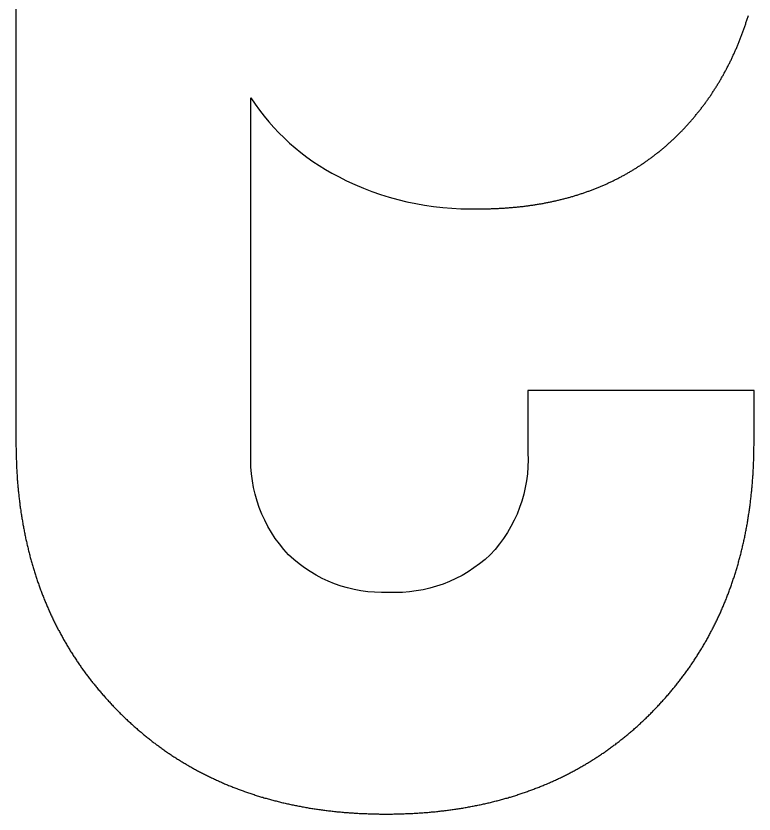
# Model space of a CAD drawing. Header units: millimetres. Extents: x -554 to 554, y -632 to 632.
# Drawn here: x -322.16 to -310.27, y -56.83 to -43.97 of the extents above; entities that cross this region are included whole.
import ezdxf

# ---------------------------------------------------------------- set-up
doc = ezdxf.new("R2010")
doc.units = ezdxf.units.MM
doc.layers.get('0').update_dxf_attribs({"lineweight": 25, "true_color": 0xffffff})

msp = doc.modelspace()

# ---------------------------------------------------------------- linework, layer by layer
at = {"color": 5, "true_color": 0x0000ff, "flags": 128}
msp.add_lwpolyline([(-322.161, -37.112), (-322.161, -50.826), (-322.161, -50.847), (-322.161, -50.868), (-322.161, -50.889), (-322.161, -50.91), (-322.16, -50.93), (-322.16, -50.951), (-322.16, -50.972), (-322.16, -50.993), (-322.159, -51.013), (-322.159, -51.034), (-322.158, -51.054), (-322.157, -51.075), (-322.157, -51.096), (-322.156, -51.116), (-322.155, -51.137), (-322.155, -51.157), (-322.154, -51.177), (-322.153, -51.198), (-322.152, -51.218), (-322.151, -51.238), (-322.15, -51.259), (-322.149, -51.279), (-322.148, -51.299), (-322.147, -51.319), (-322.145, -51.34), (-322.144, -51.36), (-322.143, -51.38), (-322.141, -51.4), (-322.14, -51.42), (-322.139, -51.44), (-322.137, -51.46), (-322.135, -51.48), (-322.134, -51.5), (-322.132, -51.52), (-322.13, -51.54), (-322.129, -51.559), (-322.127, -51.579), (-322.125, -51.599), (-322.123, -51.619), (-322.121, -51.638), (-322.119, -51.658), (-322.117, -51.678), (-322.115, -51.697), (-322.113, -51.717), (-322.11, -51.736), (-322.108, -51.756), (-322.106, -51.775), (-322.103, -51.795), (-322.101, -51.814), (-322.098, -51.834), (-322.096, -51.853), (-322.093, -51.872), (-322.091, -51.892), (-322.088, -51.911), (-322.085, -51.93), (-322.082, -51.949), (-322.08, -51.969), (-322.077, -51.988), (-322.074, -52.007), (-322.071, -52.026), (-322.068, -52.045), (-322.065, -52.064), (-322.062, -52.083), (-322.058, -52.102), (-322.055, -52.121), (-322.052, -52.14), (-322.049, -52.159), (-322.045, -52.177), (-322.042, -52.196), (-322.038, -52.215), (-322.035, -52.234), (-322.031, -52.252), (-322.028, -52.271), (-322.024, -52.29), (-322.02, -52.308), (-322.016, -52.327), (-322.012, -52.345), (-322.009, -52.364), (-322.005, -52.382), (-322.001, -52.401), (-321.997, -52.419), (-321.993, -52.438), (-321.988, -52.456), (-321.984, -52.474), (-321.98, -52.493), (-321.976, -52.511), (-321.971, -52.529), (-321.967, -52.547), (-321.963, -52.566), (-321.958, -52.584), (-321.954, -52.602), (-321.949, -52.62), (-321.944, -52.638), (-321.94, -52.656), (-321.935, -52.674), (-321.93, -52.692), (-321.925, -52.71), (-321.92, -52.728), (-321.915, -52.746), (-321.91, -52.764), (-321.905, -52.781), (-321.9, -52.799), (-321.895, -52.817), (-321.89, -52.835), (-321.885, -52.852), (-321.879, -52.87), (-321.874, -52.887), (-321.869, -52.905), (-321.863, -52.923), (-321.858, -52.94), (-321.852, -52.958), (-321.847, -52.975), (-321.841, -52.993), (-321.835, -53.01), (-321.83, -53.027), (-321.824, -53.045), (-321.818, -53.062), (-321.812, -53.079), (-321.806, -53.096), (-321.8, -53.114), (-321.794, -53.131), (-321.788, -53.148), (-321.782, -53.165), (-321.776, -53.182), (-321.769, -53.199), (-321.763, -53.216), (-321.757, -53.233), (-321.75, -53.25), (-321.744, -53.267), (-321.737, -53.284), (-321.731, -53.301), (-321.724, -53.318), (-321.718, -53.335), (-321.711, -53.351), (-321.704, -53.368), (-321.697, -53.385), (-321.691, -53.402), (-321.684, -53.418), (-321.677, -53.435), (-321.67, -53.451), (-321.663, -53.468), (-321.656, -53.485), (-321.648, -53.501), (-321.641, -53.518), (-321.634, -53.534), (-321.627, -53.55), (-321.619, -53.567), (-321.612, -53.583), (-321.605, -53.599), (-321.597, -53.616), (-321.59, -53.632), (-321.582, -53.648), (-321.574, -53.664), (-321.567, -53.68), (-321.559, -53.697), (-321.551, -53.713), (-321.543, -53.729), (-321.535, -53.745), (-321.527, -53.761), (-321.519, -53.777), (-321.511, -53.793), (-321.503, -53.809), (-321.495, -53.825), (-321.487, -53.84), (-321.479, -53.856), (-321.47, -53.872), (-321.462, -53.888), (-321.454, -53.903), (-321.445, -53.919), (-321.437, -53.935), (-321.428, -53.95), (-321.419, -53.966), (-321.411, -53.982), (-321.402, -53.997), (-321.393, -54.013), (-321.385, -54.028), (-321.376, -54.044), (-321.367, -54.059), (-321.358, -54.074), (-321.349, -54.09), (-321.34, -54.105), (-321.331, -54.12), (-321.322, -54.136), (-321.312, -54.151), (-321.303, -54.166), (-321.294, -54.181), (-321.285, -54.196), (-321.275, -54.211), (-321.266, -54.226), (-321.256, -54.242), (-321.247, -54.257), (-321.237, -54.271), (-321.227, -54.286), (-321.218, -54.301), (-321.208, -54.316), (-321.198, -54.331), (-321.188, -54.346), (-321.178, -54.361), (-321.168, -54.375), (-321.158, -54.39), (-321.148, -54.405), (-321.138, -54.42), (-321.128, -54.434), (-321.118, -54.449), (-321.108, -54.463), (-321.097, -54.478), (-321.087, -54.492), (-321.077, -54.507), (-321.066, -54.521), (-321.056, -54.536), (-321.045, -54.55), (-321.034, -54.565), (-321.024, -54.579), (-321.013, -54.593), (-321.002, -54.607), (-320.992, -54.622), (-320.981, -54.636), (-320.97, -54.65), (-320.959, -54.664), (-320.948, -54.678), (-320.937, -54.692), (-320.926, -54.706), (-320.915, -54.72), (-320.903, -54.734), (-320.892, -54.748), (-320.881, -54.762), (-320.869, -54.776), (-320.858, -54.79), (-320.847, -54.804), (-320.835, -54.818), (-320.823, -54.831), (-320.812, -54.845), (-320.8, -54.859), (-320.788, -54.873), (-320.777, -54.886), (-320.765, -54.9), (-320.753, -54.913), (-320.741, -54.927), (-320.729, -54.94), (-320.717, -54.954), (-320.705, -54.967), (-320.693, -54.981), (-320.681, -54.994), (-320.669, -55.008), (-320.656, -55.021), (-320.644, -55.034), (-320.632, -55.047), (-320.619, -55.061), (-320.607, -55.074), (-320.594, -55.087), (-320.582, -55.1), (-320.569, -55.113), (-320.557, -55.126), (-320.544, -55.139), (-320.531, -55.152), (-320.518, -55.165), (-320.505, -55.178), (-320.493, -55.191), (-320.48, -55.204), (-320.467, -55.217), (-320.454, -55.23), (-320.441, -55.242), (-320.428, -55.255), (-320.415, -55.268), (-320.401, -55.28), (-320.388, -55.293), (-320.375, -55.305), (-320.362, -55.318), (-320.349, -55.33), (-320.335, -55.342), (-320.322, -55.354), (-320.309, -55.367), (-320.295, -55.379), (-320.282, -55.391), (-320.269, -55.403), (-320.255, -55.415), (-320.242, -55.427), (-320.228, -55.439), (-320.215, -55.45), (-320.201, -55.462), (-320.188, -55.474), (-320.174, -55.486), (-320.16, -55.497), (-320.146, -55.509), (-320.133, -55.52), (-320.119, -55.532), (-320.105, -55.543), (-320.091, -55.555), (-320.077, -55.566), (-320.064, -55.577), (-320.05, -55.589), (-320.036, -55.6), (-320.022, -55.611), (-320.008, -55.622), (-319.994, -55.633), (-319.98, -55.644), (-319.965, -55.655), (-319.951, -55.666), (-319.937, -55.677), (-319.923, -55.687), (-319.909, -55.698), (-319.894, -55.709), (-319.88, -55.719), (-319.866, -55.73), (-319.851, -55.74), (-319.837, -55.751), (-319.823, -55.761), (-319.808, -55.772), (-319.794, -55.782), (-319.779, -55.792), (-319.765, -55.802), (-319.75, -55.813), (-319.735, -55.823), (-319.721, -55.833), (-319.706, -55.843), (-319.691, -55.853), (-319.677, -55.863), (-319.662, -55.872), (-319.647, -55.882), (-319.632, -55.892), (-319.617, -55.902), (-319.602, -55.911), (-319.587, -55.921), (-319.572, -55.931), (-319.557, -55.94), (-319.542, -55.95), (-319.527, -55.959), (-319.512, -55.968), (-319.497, -55.978), (-319.482, -55.987), (-319.467, -55.996), (-319.452, -56.005), (-319.436, -56.014), (-319.421, -56.023), (-319.406, -56.032), (-319.39, -56.041), (-319.375, -56.05), (-319.36, -56.059), (-319.344, -56.068), (-319.329, -56.077), (-319.313, -56.085), (-319.298, -56.094), (-319.282, -56.102), (-319.266, -56.111), (-319.251, -56.119), (-319.235, -56.128), (-319.219, -56.136), (-319.204, -56.145), (-319.188, -56.153), (-319.172, -56.161), (-319.156, -56.169), (-319.14, -56.177), (-319.125, -56.186), (-319.109, -56.194), (-319.093, -56.202), (-319.077, -56.209), (-319.061, -56.217), (-319.045, -56.225), (-319.029, -56.233), (-319.012, -56.241), (-318.996, -56.248), (-318.98, -56.256), (-318.964, -56.264), (-318.948, -56.271), (-318.931, -56.279), (-318.915, -56.286), (-318.899, -56.293), (-318.883, -56.301), (-318.866, -56.308), (-318.85, -56.315), (-318.833, -56.322), (-318.817, -56.33), (-318.8, -56.337), (-318.784, -56.344), (-318.767, -56.351), (-318.75, -56.357), (-318.734, -56.364), (-318.717, -56.371), (-318.7, -56.378), (-318.684, -56.385), (-318.667, -56.391), (-318.65, -56.398), (-318.633, -56.404), (-318.616, -56.411), (-318.6, -56.417), (-318.583, -56.424), (-318.566, -56.43), (-318.549, -56.437), (-318.532, -56.443), (-318.515, -56.449), (-318.498, -56.455), (-318.48, -56.461), (-318.463, -56.467), (-318.446, -56.473), (-318.429, -56.479), (-318.412, -56.485), (-318.394, -56.491), (-318.377, -56.497), (-318.36, -56.503), (-318.342, -56.508), (-318.325, -56.514), (-318.307, -56.52), (-318.29, -56.525), (-318.273, -56.531), (-318.255, -56.536), (-318.237, -56.541), (-318.22, -56.547), (-318.202, -56.552), (-318.185, -56.557), (-318.167, -56.563), (-318.149, -56.568), (-318.131, -56.573), (-318.114, -56.578), (-318.096, -56.583), (-318.078, -56.588), (-318.06, -56.593), (-318.042, -56.597), (-318.024, -56.602), (-318.006, -56.607), (-317.988, -56.612), (-317.97, -56.616), (-317.952, -56.621), (-317.934, -56.625), (-317.916, -56.63), (-317.898, -56.634), (-317.88, -56.639), (-317.861, -56.643), (-317.843, -56.647), (-317.825, -56.652), (-317.807, -56.656), (-317.788, -56.66), (-317.77, -56.664), (-317.751, -56.668), (-317.733, -56.672), (-317.714, -56.676), (-317.696, -56.68), (-317.677, -56.684), (-317.659, -56.687), (-317.64, -56.691), (-317.622, -56.695), (-317.603, -56.698), (-317.584, -56.702), (-317.565, -56.706), (-317.547, -56.709), (-317.528, -56.712), (-317.509, -56.716), (-317.49, -56.719), (-317.471, -56.722), (-317.452, -56.726), (-317.434, -56.729), (-317.415, -56.732), (-317.396, -56.735), (-317.376, -56.738), (-317.357, -56.741), (-317.338, -56.744), (-317.319, -56.747), (-317.3, -56.75), (-317.281, -56.752), (-317.262, -56.755), (-317.242, -56.758), (-317.223, -56.76), (-317.204, -56.763), (-317.184, -56.765), (-317.165, -56.768), (-317.145, -56.77), (-317.126, -56.773), (-317.107, -56.775), (-317.087, -56.777), (-317.067, -56.779), (-317.048, -56.781), (-317.028, -56.784), (-317.009, -56.786), (-316.989, -56.788), (-316.969, -56.79), (-316.949, -56.791), (-316.93, -56.793), (-316.91, -56.795), (-316.89, -56.797), (-316.87, -56.799), (-316.85, -56.8), (-316.83, -56.802), (-316.81, -56.803), (-316.79, -56.805), (-316.77, -56.806), (-316.75, -56.808), (-316.73, -56.809), (-316.71, -56.81), (-316.69, -56.812), (-316.67, -56.813), (-316.65, -56.814), (-316.629, -56.815), (-316.609, -56.816), (-316.589, -56.817), (-316.568, -56.818), (-316.548, -56.819), (-316.528, -56.82), (-316.507, -56.82), (-316.487, -56.821), (-316.466, -56.822), (-316.446, -56.823), (-316.425, -56.823), (-316.405, -56.824), (-316.384, -56.824), (-316.363, -56.825), (-316.343, -56.825), (-316.322, -56.825), (-316.301, -56.826), (-316.28, -56.826), (-316.259, -56.826), (-316.239, -56.826), (-316.218, -56.826), (-316.197, -56.826), (-316.176, -56.826), (-316.155, -56.826), (-316.134, -56.826), (-316.113, -56.826), (-316.093, -56.826), (-316.072, -56.825), (-316.051, -56.825), (-316.03, -56.825), (-316.01, -56.824), (-315.989, -56.824), (-315.969, -56.823), (-315.948, -56.823), (-315.927, -56.822), (-315.907, -56.821), (-315.887, -56.82), (-315.866, -56.82), (-315.846, -56.819), (-315.825, -56.818), (-315.805, -56.817), (-315.785, -56.816), (-315.764, -56.815), (-315.744, -56.814), (-315.724, -56.813), (-315.704, -56.812), (-315.684, -56.81), (-315.664, -56.809), (-315.644, -56.808), (-315.623, -56.806), (-315.603, -56.805), (-315.584, -56.803), (-315.564, -56.802), (-315.544, -56.8), (-315.524, -56.799), (-315.504, -56.797), (-315.484, -56.795), (-315.464, -56.793), (-315.445, -56.791), (-315.425, -56.79), (-315.405, -56.788), (-315.385, -56.786), (-315.366, -56.784), (-315.346, -56.781), (-315.327, -56.779), (-315.307, -56.777), (-315.288, -56.775), (-315.268, -56.773), (-315.249, -56.77), (-315.229, -56.768), (-315.21, -56.765), (-315.191, -56.763), (-315.171, -56.76), (-315.152, -56.758), (-315.133, -56.755), (-315.114, -56.752), (-315.095, -56.75), (-315.075, -56.747), (-315.056, -56.744), (-315.037, -56.741), (-315.018, -56.738), (-314.999, -56.735), (-314.98, -56.732), (-314.961, -56.729), (-314.942, -56.726), (-314.923, -56.722), (-314.905, -56.719), (-314.886, -56.716), (-314.867, -56.712), (-314.848, -56.709), (-314.829, -56.706), (-314.811, -56.702), (-314.792, -56.698), (-314.773, -56.695), (-314.755, -56.691), (-314.736, -56.687), (-314.718, -56.684), (-314.699, -56.68), (-314.681, -56.676), (-314.662, -56.672), (-314.644, -56.668), (-314.626, -56.664), (-314.607, -56.66), (-314.589, -56.656), (-314.571, -56.652), (-314.552, -56.647), (-314.534, -56.643), (-314.516, -56.639), (-314.498, -56.634), (-314.48, -56.63), (-314.462, -56.625), (-314.444, -56.621), (-314.426, -56.616), (-314.408, -56.612), (-314.39, -56.607), (-314.372, -56.602), (-314.354, -56.597), (-314.336, -56.593), (-314.318, -56.588), (-314.3, -56.583), (-314.283, -56.578), (-314.265, -56.573), (-314.247, -56.568), (-314.23, -56.563), (-314.212, -56.557), (-314.194, -56.552), (-314.177, -56.547), (-314.159, -56.541), (-314.142, -56.536), (-314.124, -56.531), (-314.107, -56.525), (-314.089, -56.52), (-314.072, -56.514), (-314.055, -56.508), (-314.037, -56.503), (-314.02, -56.497), (-314.003, -56.491), (-313.986, -56.485), (-313.969, -56.479), (-313.951, -56.473), (-313.934, -56.467), (-313.917, -56.461), (-313.9, -56.455), (-313.883, -56.449), (-313.866, -56.443), (-313.849, -56.437), (-313.832, -56.43), (-313.815, -56.424), (-313.798, -56.417), (-313.782, -56.411), (-313.765, -56.404), (-313.748, -56.398), (-313.731, -56.391), (-313.715, -56.385), (-313.698, -56.378), (-313.681, -56.371), (-313.665, -56.364), (-313.648, -56.357), (-313.632, -56.351), (-313.615, -56.344), (-313.599, -56.337), (-313.582, -56.33), (-313.566, -56.322), (-313.549, -56.315), (-313.533, -56.308), (-313.517, -56.301), (-313.501, -56.293), (-313.484, -56.286), (-313.468, -56.279), (-313.452, -56.271), (-313.436, -56.264), (-313.42, -56.256), (-313.403, -56.248), (-313.387, -56.241), (-313.371, -56.233), (-313.355, -56.225), (-313.339, -56.217), (-313.324, -56.209), (-313.308, -56.202), (-313.292, -56.194), (-313.276, -56.186), (-313.26, -56.177), (-313.244, -56.169), (-313.229, -56.161), (-313.213, -56.153), (-313.197, -56.145), (-313.182, -56.136), (-313.166, -56.128), (-313.15, -56.119), (-313.135, -56.111), (-313.119, -56.102), (-313.104, -56.094), (-313.089, -56.085), (-313.073, -56.077), (-313.058, -56.068), (-313.042, -56.059), (-313.027, -56.05), (-313.012, -56.041), (-312.997, -56.032), (-312.981, -56.023), (-312.966, -56.014), (-312.951, -56.005), (-312.936, -55.996), (-312.921, -55.987), (-312.906, -55.978), (-312.891, -55.968), (-312.876, -55.959), (-312.861, -55.95), (-312.846, -55.94), (-312.831, -55.931), (-312.816, -55.921), (-312.801, -55.911), (-312.786, -55.902), (-312.772, -55.892), (-312.757, -55.882), (-312.742, -55.872), (-312.727, -55.863), (-312.713, -55.853), (-312.698, -55.843), (-312.684, -55.833), (-312.669, -55.823), (-312.655, -55.813), (-312.64, -55.802), (-312.626, -55.792), (-312.611, -55.782), (-312.597, -55.772), (-312.583, -55.761), (-312.568, -55.751), (-312.554, -55.74), (-312.54, -55.73), (-312.525, -55.719), (-312.511, -55.709), (-312.497, -55.698), (-312.483, -55.687), (-312.469, -55.677), (-312.455, -55.666), (-312.441, -55.655), (-312.427, -55.644), (-312.413, -55.633), (-312.399, -55.622), (-312.385, -55.611), (-312.371, -55.6), (-312.357, -55.589), (-312.343, -55.577), (-312.33, -55.566), (-312.316, -55.555), (-312.302, -55.543), (-312.289, -55.532), (-312.275, -55.52), (-312.261, -55.509), (-312.248, -55.497), (-312.234, -55.486), (-312.221, -55.474), (-312.207, -55.462), (-312.194, -55.45), (-312.18, -55.439), (-312.167, -55.427), (-312.154, -55.415), (-312.14, -55.403), (-312.127, -55.391), (-312.114, -55.379), (-312.1, -55.367), (-312.087, -55.354), (-312.074, -55.342), (-312.061, -55.33), (-312.048, -55.318), (-312.035, -55.305), (-312.022, -55.293), (-312.009, -55.28), (-311.996, -55.268), (-311.983, -55.255), (-311.97, -55.242), (-311.957, -55.23), (-311.944, -55.217), (-311.931, -55.204), (-311.919, -55.191), (-311.906, -55.178), (-311.893, -55.165), (-311.881, -55.152), (-311.868, -55.139), (-311.855, -55.126), (-311.843, -55.113), (-311.83, -55.1), (-311.818, -55.087), (-311.806, -55.074), (-311.793, -55.061), (-311.781, -55.047), (-311.769, -55.034), (-311.757, -55.021), (-311.744, -55.008), (-311.732, -54.994), (-311.72, -54.981), (-311.708, -54.967), (-311.696, -54.954), (-311.685, -54.94), (-311.673, -54.927), (-311.661, -54.913), (-311.649, -54.9), (-311.638, -54.886), (-311.626, -54.873), (-311.614, -54.859), (-311.603, -54.845), (-311.591, -54.831), (-311.58, -54.818), (-311.569, -54.804), (-311.557, -54.79), (-311.546, -54.776), (-311.535, -54.762), (-311.524, -54.748), (-311.512, -54.734), (-311.501, -54.72), (-311.49, -54.706), (-311.479, -54.692), (-311.468, -54.678), (-311.457, -54.664), (-311.447, -54.65), (-311.436, -54.636), (-311.425, -54.622), (-311.414, -54.607), (-311.404, -54.593), (-311.393, -54.579), (-311.383, -54.565), (-311.372, -54.55), (-311.362, -54.536), (-311.351, -54.521), (-311.341, -54.507), (-311.331, -54.492), (-311.32, -54.478), (-311.31, -54.463), (-311.3, -54.449), (-311.29, -54.434), (-311.28, -54.42), (-311.27, -54.405), (-311.26, -54.39), (-311.25, -54.375), (-311.24, -54.361), (-311.231, -54.346), (-311.221, -54.331), (-311.211, -54.316), (-311.201, -54.301), (-311.192, -54.286), (-311.182, -54.271), (-311.173, -54.257), (-311.163, -54.242), (-311.154, -54.226), (-311.145, -54.211), (-311.135, -54.196), (-311.126, -54.181), (-311.117, -54.166), (-311.108, -54.151), (-311.099, -54.136), (-311.09, -54.12), (-311.081, -54.105), (-311.072, -54.09), (-311.063, -54.074), (-311.054, -54.059), (-311.045, -54.044), (-311.036, -54.028), (-311.028, -54.013), (-311.019, -53.997), (-311.01, -53.982), (-311.002, -53.966), (-310.993, -53.95), (-310.985, -53.935), (-310.976, -53.919), (-310.968, -53.903), (-310.96, -53.888), (-310.952, -53.872), (-310.943, -53.856), (-310.935, -53.84), (-310.927, -53.825), (-310.919, -53.809), (-310.911, -53.793), (-310.903, -53.777), (-310.895, -53.761), (-310.887, -53.745), (-310.879, -53.729), (-310.872, -53.713), (-310.864, -53.697), (-310.856, -53.68), (-310.849, -53.664), (-310.841, -53.648), (-310.834, -53.632), (-310.826, -53.616), (-310.819, -53.599), (-310.811, -53.583), (-310.804, -53.567), (-310.797, -53.55), (-310.79, -53.534), (-310.782, -53.518), (-310.775, -53.501), (-310.768, -53.485), (-310.761, -53.468), (-310.754, -53.451), (-310.747, -53.435), (-310.74, -53.418), (-310.734, -53.402), (-310.727, -53.385), (-310.72, -53.368), (-310.713, -53.351), (-310.707, -53.335), (-310.7, -53.318), (-310.694, -53.301), (-310.687, -53.284), (-310.681, -53.267), (-310.675, -53.25), (-310.668, -53.233), (-310.662, -53.216), (-310.656, -53.199), (-310.65, -53.182), (-310.643, -53.165), (-310.637, -53.148), (-310.631, -53.131), (-310.625, -53.114), (-310.619, -53.096), (-310.614, -53.079), (-310.608, -53.062), (-310.602, -53.045), (-310.596, -53.027), (-310.59, -53.01), (-310.585, -52.993), (-310.579, -52.975), (-310.574, -52.958), (-310.568, -52.94), (-310.563, -52.923), (-310.557, -52.905), (-310.552, -52.887), (-310.547, -52.87), (-310.542, -52.852), (-310.536, -52.835), (-310.531, -52.817), (-310.526, -52.799), (-310.521, -52.781), (-310.516, -52.764), (-310.511, -52.746), (-310.506, -52.728), (-310.502, -52.71), (-310.497, -52.692), (-310.492, -52.674), (-310.487, -52.656), (-310.483, -52.638), (-310.478, -52.62), (-310.474, -52.602), (-310.469, -52.584), (-310.465, -52.566), (-310.46, -52.547), (-310.456, -52.529), (-310.452, -52.511), (-310.447, -52.493), (-310.443, -52.474), (-310.439, -52.456), (-310.435, -52.438), (-310.431, -52.419), (-310.427, -52.401), (-310.423, -52.382), (-310.419, -52.364), (-310.415, -52.345), (-310.411, -52.327), (-310.408, -52.308), (-310.404, -52.29), (-310.4, -52.271), (-310.397, -52.252), (-310.393, -52.234), (-310.39, -52.215), (-310.386, -52.196), (-310.383, -52.177), (-310.38, -52.159), (-310.376, -52.14), (-310.373, -52.121), (-310.37, -52.102), (-310.367, -52.083), (-310.364, -52.064), (-310.361, -52.045), (-310.358, -52.026), (-310.355, -52.007), (-310.352, -51.988), (-310.349, -51.969), (-310.346, -51.949), (-310.343, -51.93), (-310.341, -51.911), (-310.338, -51.892), (-310.335, -51.872), (-310.333, -51.853), (-310.33, -51.834), (-310.328, -51.814), (-310.325, -51.795), (-310.323, -51.775), (-310.321, -51.756), (-310.318, -51.736), (-310.316, -51.717), (-310.314, -51.697), (-310.312, -51.678), (-310.31, -51.658), (-310.308, -51.638), (-310.306, -51.619), (-310.304, -51.599), (-310.302, -51.579), (-310.3, -51.559), (-310.299, -51.54), (-310.297, -51.52), (-310.295, -51.5), (-310.294, -51.48), (-310.292, -51.46), (-310.291, -51.44), (-310.289, -51.42), (-310.288, -51.4), (-310.286, -51.38), (-310.285, -51.36), (-310.284, -51.34), (-310.283, -51.319), (-310.281, -51.299), (-310.28, -51.279), (-310.279, -51.259), (-310.278, -51.238), (-310.277, -51.218), (-310.276, -51.198), (-310.275, -51.177), (-310.275, -51.157), (-310.274, -51.137), (-310.273, -51.116), (-310.272, -51.096), (-310.272, -51.075), (-310.271, -51.054), (-310.271, -51.034), (-310.27, -51.013), (-310.27, -50.993), (-310.269, -50.972), (-310.269, -50.951), (-310.269, -50.93), (-310.269, -50.91), (-310.268, -50.889), (-310.268, -50.868), (-310.268, -50.847), (-310.268, -50.826), (-310.268, -50.005), (-313.911, -50.005), (-313.911, -51.005, -0.205579), (-314.518, -52.648, -0.205579), (-316.161, -53.255, -0.206096), (-317.768, -52.648, -0.205579), (-318.375, -51.005), (-318.375, -45.29, 0.130843), (-316.965, -46.558, 0.12682), (-314.697, -47.076), (-314.68, -47.076), (-314.663, -47.076), (-314.647, -47.076), (-314.63, -47.076), (-314.613, -47.076), (-314.597, -47.075), (-314.58, -47.075), (-314.564, -47.075), (-314.547, -47.074), (-314.531, -47.074), (-314.514, -47.074), (-314.498, -47.073), (-314.482, -47.073), (-314.465, -47.072), (-314.449, -47.071), (-314.433, -47.071), (-314.416, -47.07), (-314.4, -47.069), (-314.384, -47.069), (-314.368, -47.068), (-314.351, -47.067), (-314.335, -47.066), (-314.319, -47.065), (-314.303, -47.064), (-314.287, -47.063), (-314.271, -47.062), (-314.255, -47.061), (-314.239, -47.06), (-314.223, -47.059), (-314.207, -47.057), (-314.191, -47.056), (-314.175, -47.055), (-314.16, -47.053), (-314.144, -47.052), (-314.128, -47.05), (-314.112, -47.049), (-314.096, -47.047), (-314.081, -47.046), (-314.065, -47.044), (-314.049, -47.043), (-314.034, -47.041), (-314.018, -47.039), (-314.003, -47.037), (-313.987, -47.036), (-313.972, -47.034), (-313.956, -47.032), (-313.941, -47.03), (-313.925, -47.028), (-313.91, -47.026), (-313.895, -47.024), (-313.879, -47.022), (-313.864, -47.019), (-313.849, -47.017), (-313.833, -47.015), (-313.818, -47.013), (-313.803, -47.01), (-313.788, -47.008), (-313.773, -47.006), (-313.757, -47.003), (-313.742, -47.001), (-313.727, -46.998), (-313.712, -46.996), (-313.697, -46.993), (-313.682, -46.99), (-313.667, -46.988), (-313.652, -46.985), (-313.638, -46.982), (-313.623, -46.979), (-313.608, -46.976), (-313.593, -46.973), (-313.578, -46.97), (-313.564, -46.967), (-313.549, -46.964), (-313.534, -46.961), (-313.519, -46.958), (-313.505, -46.955), (-313.49, -46.952), (-313.476, -46.949), (-313.461, -46.945), (-313.446, -46.942), (-313.432, -46.939), (-313.417, -46.935), (-313.403, -46.932), (-313.389, -46.928), (-313.374, -46.925), (-313.36, -46.921), (-313.346, -46.917), (-313.331, -46.914), (-313.317, -46.91), (-313.303, -46.906), (-313.288, -46.902), (-313.274, -46.899), (-313.26, -46.895), (-313.246, -46.891), (-313.232, -46.887), (-313.218, -46.883), (-313.204, -46.879), (-313.19, -46.875), (-313.176, -46.871), (-313.162, -46.866), (-313.148, -46.862), (-313.134, -46.858), (-313.12, -46.854), (-313.106, -46.849), (-313.092, -46.845), (-313.078, -46.84), (-313.065, -46.836), (-313.051, -46.831), (-313.037, -46.827), (-313.023, -46.822), (-313.01, -46.818), (-312.996, -46.813), (-312.983, -46.808), (-312.969, -46.804), (-312.955, -46.799), (-312.942, -46.794), (-312.928, -46.789), (-312.915, -46.784), (-312.901, -46.779), (-312.888, -46.774), (-312.875, -46.769), (-312.861, -46.764), (-312.848, -46.759), (-312.835, -46.754), (-312.821, -46.748), (-312.808, -46.743), (-312.795, -46.738), (-312.782, -46.732), (-312.768, -46.727), (-312.755, -46.722), (-312.742, -46.716), (-312.729, -46.711), (-312.716, -46.705), (-312.703, -46.699), (-312.69, -46.694), (-312.677, -46.688), (-312.664, -46.682), (-312.651, -46.677), (-312.638, -46.671), (-312.625, -46.665), (-312.613, -46.659), (-312.6, -46.653), (-312.587, -46.647), (-312.574, -46.641), (-312.562, -46.635), (-312.549, -46.629), (-312.536, -46.623), (-312.524, -46.617), (-312.511, -46.61), (-312.498, -46.604), (-312.486, -46.598), (-312.473, -46.591), (-312.461, -46.585), (-312.448, -46.579), (-312.436, -46.572), (-312.423, -46.566), (-312.411, -46.559), (-312.399, -46.552), (-312.386, -46.546), (-312.374, -46.539), (-312.362, -46.532), (-312.349, -46.526), (-312.337, -46.519), (-312.325, -46.512), (-312.313, -46.505), (-312.301, -46.498), (-312.289, -46.491), (-312.277, -46.484), (-312.264, -46.477), (-312.252, -46.47), (-312.24, -46.463), (-312.228, -46.455), (-312.217, -46.448), (-312.205, -46.441), (-312.193, -46.434), (-312.181, -46.426), (-312.169, -46.419), (-312.157, -46.411), (-312.145, -46.404), (-312.134, -46.396), (-312.122, -46.389), (-312.11, -46.381), (-312.099, -46.374), (-312.087, -46.366), (-312.075, -46.358), (-312.064, -46.35), (-312.052, -46.343), (-312.041, -46.335), (-312.029, -46.327), (-312.018, -46.319), (-312.006, -46.311), (-311.995, -46.303), (-311.983, -46.295), (-311.972, -46.287), (-311.961, -46.278), (-311.949, -46.27), (-311.938, -46.262), (-311.927, -46.254), (-311.916, -46.245), (-311.904, -46.237), (-311.893, -46.229), (-311.882, -46.22), (-311.871, -46.212), (-311.86, -46.203), (-311.849, -46.194), (-311.838, -46.186), (-311.827, -46.177), (-311.816, -46.168), (-311.805, -46.16), (-311.794, -46.151), (-311.783, -46.142), (-311.772, -46.133), (-311.761, -46.124), (-311.751, -46.115), (-311.74, -46.106), (-311.729, -46.097), (-311.718, -46.088), (-311.708, -46.079), (-311.697, -46.07), (-311.686, -46.061), (-311.676, -46.051), (-311.665, -46.042), (-311.655, -46.033), (-311.644, -46.023), (-311.634, -46.014), (-311.623, -46.005), (-311.613, -45.995), (-311.602, -45.986), (-311.592, -45.976), (-311.581, -45.966), (-311.571, -45.957), (-311.561, -45.947), (-311.551, -45.937), (-311.54, -45.927), (-311.53, -45.918), (-311.52, -45.908), (-311.51, -45.898), (-311.5, -45.888), (-311.489, -45.878), (-311.479, -45.868), (-311.469, -45.858), (-311.459, -45.847), (-311.449, -45.837), (-311.439, -45.827), (-311.429, -45.817), (-311.419, -45.807), (-311.41, -45.796), (-311.4, -45.786), (-311.39, -45.775), (-311.38, -45.765), (-311.37, -45.754), (-311.361, -45.744), (-311.351, -45.733), (-311.341, -45.723), (-311.331, -45.712), (-311.322, -45.701), (-311.312, -45.69), (-311.303, -45.68), (-311.293, -45.669), (-311.284, -45.658), (-311.274, -45.647), (-311.265, -45.636), (-311.255, -45.625), (-311.246, -45.614), (-311.237, -45.603), (-311.227, -45.592), (-311.218, -45.581), (-311.209, -45.57), (-311.2, -45.559), (-311.191, -45.548), (-311.182, -45.537), (-311.173, -45.525), (-311.164, -45.514), (-311.155, -45.503), (-311.146, -45.492), (-311.137, -45.48), (-311.128, -45.469), (-311.119, -45.458), (-311.11, -45.446), (-311.102, -45.435), (-311.093, -45.423), (-311.084, -45.412), (-311.076, -45.4), (-311.067, -45.389), (-311.058, -45.377), (-311.05, -45.365), (-311.041, -45.354), (-311.033, -45.342), (-311.025, -45.33), (-311.016, -45.319), (-311.008, -45.307), (-311, -45.295), (-310.991, -45.283), (-310.983, -45.271), (-310.975, -45.259), (-310.967, -45.248), (-310.959, -45.236), (-310.951, -45.224), (-310.943, -45.212), (-310.935, -45.2), (-310.927, -45.187), (-310.919, -45.175), (-310.911, -45.163), (-310.903, -45.151), (-310.895, -45.139), (-310.888, -45.127), (-310.88, -45.114), (-310.872, -45.102), (-310.864, -45.09), (-310.857, -45.077), (-310.849, -45.065), (-310.842, -45.053), (-310.834, -45.04), (-310.827, -45.028), (-310.819, -45.015), (-310.812, -45.003), (-310.805, -44.99), (-310.797, -44.978), (-310.79, -44.965), (-310.783, -44.952), (-310.776, -44.94), (-310.768, -44.927), (-310.761, -44.914), (-310.754, -44.901), (-310.747, -44.889), (-310.74, -44.876), (-310.733, -44.863), (-310.726, -44.85), (-310.719, -44.837), (-310.712, -44.824), (-310.706, -44.811), (-310.699, -44.798), (-310.692, -44.785), (-310.685, -44.772), (-310.679, -44.759), (-310.672, -44.746), (-310.665, -44.733), (-310.659, -44.72), (-310.652, -44.706), (-310.646, -44.693), (-310.639, -44.68), (-310.633, -44.667), (-310.627, -44.653), (-310.62, -44.64), (-310.614, -44.626), (-310.608, -44.613), (-310.602, -44.6), (-310.595, -44.586), (-310.589, -44.573), (-310.583, -44.559), (-310.577, -44.545), (-310.571, -44.532), (-310.565, -44.518), (-310.559, -44.505), (-310.553, -44.491), (-310.547, -44.477), (-310.541, -44.463), (-310.536, -44.45), (-310.53, -44.436), (-310.524, -44.422), (-310.518, -44.408), (-310.513, -44.394), (-310.507, -44.38), (-310.501, -44.366), (-310.496, -44.352), (-310.49, -44.338), (-310.485, -44.324), (-310.48, -44.31), (-310.474, -44.296), (-310.469, -44.282), (-310.463, -44.268), (-310.458, -44.253), (-310.453, -44.239), (-310.448, -44.225), (-310.443, -44.211), (-310.437, -44.196), (-310.432, -44.182), (-310.427, -44.168), (-310.422, -44.153), (-310.417, -44.139), (-310.412, -44.124), (-310.407, -44.11), (-310.403, -44.095), (-310.398, -44.081), (-310.393, -44.066), (-310.388, -44.051), (-310.383, -44.037), (-310.379, -44.022), (-310.374, -44.007), (-310.37, -43.993), (-310.365, -43.978), (-310.36, -43.963)], format="xyb", dxfattribs=at)

doc.saveas('drawing.dxf')
